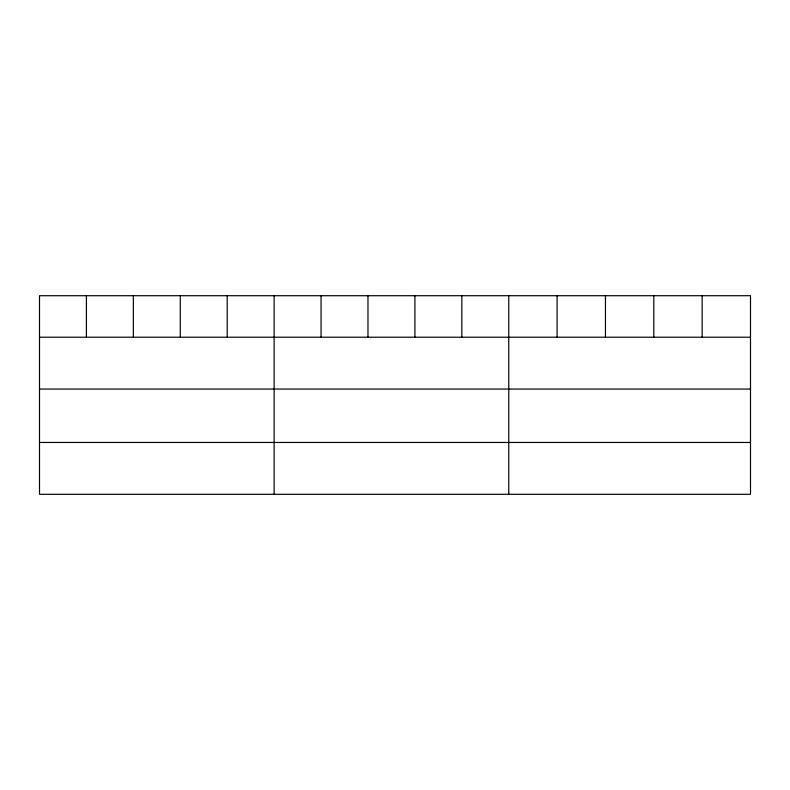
<?xml version="1.0" encoding="UTF-8"?>
<svg xmlns="http://www.w3.org/2000/svg" width="790" height="790" viewBox="0 0 790 790"><rect width="100%" height="100%" fill="white"/><g stroke="black" fill="none" stroke-linecap="round" stroke-linejoin="round"><path stroke-width="1.19" d="M750.5 389.055L750.5 295.707L39.5 295.707L39.5 494.293L750.5 494.293L750.5 389.055L39.5 389.055M39.5 337.221L750.5 337.221M39.5 442.459L750.5 442.459M702.152 295.707L702.152 337.221M653.804 295.707L653.804 337.221M605.456 295.707L605.456 337.221M557.108 295.707L557.108 337.221M508.76 295.707L508.76 494.293M461.834 295.707L461.834 337.221M414.908 295.707L414.908 337.221M367.982 295.707L367.982 337.221M321.056 295.707L321.056 337.221M274.13 295.707L274.13 494.293M227.204 295.707L227.204 337.221M180.278 295.707L180.278 337.221M133.352 295.707L133.352 337.221M86.426 295.707L86.426 337.221"/></g></svg>
